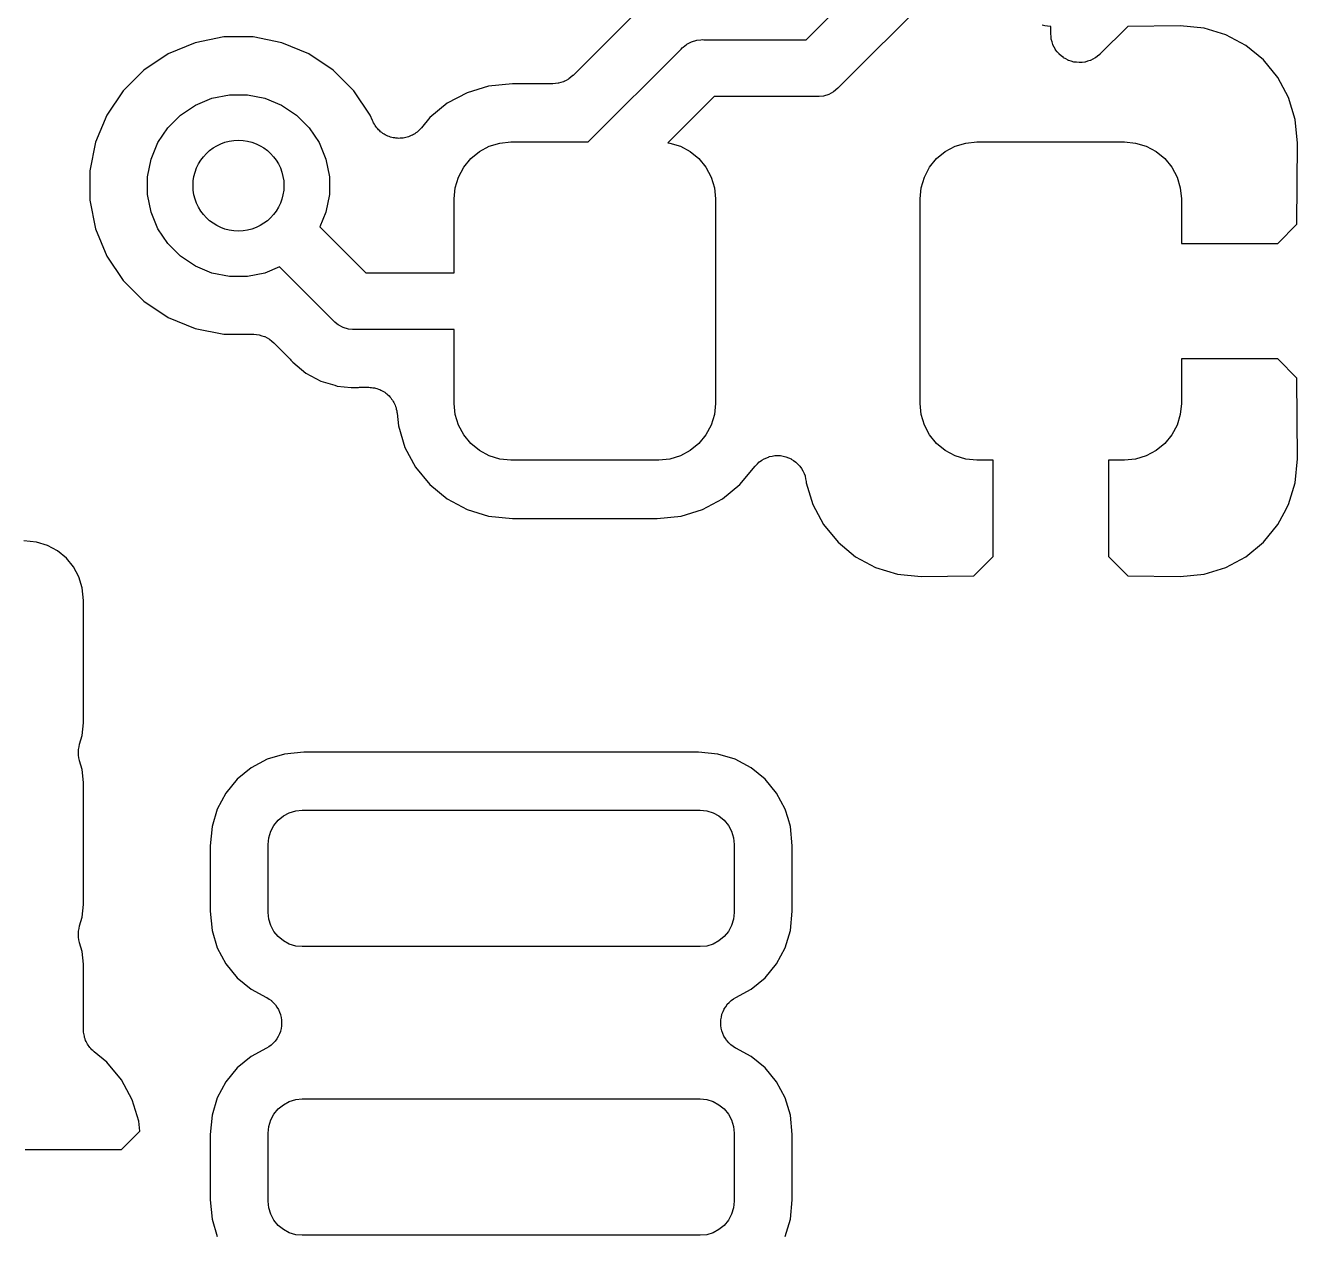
# Model space of a CAD drawing. Extents: x 5.29 to 7.07, y -4.51 to -2.72.
# Drawn here: x 6.3231 to 6.5435, y -3.3218 to -3.1123 of the extents above; entities that cross this region are included whole.
import ezdxf

# ---------------------------------------------------------------- set-up
doc = ezdxf.new("R2010")
doc.units = 0
doc.header["$MEASUREMENT"] = 0
doc.layers.add('BLACK', color=7, linetype='CONTINUOUS')

msp = doc.modelspace()

# ---------------------------------------------------------------- linework, layer by layer
at = {"layer": 'BLACK', "linetype": 'CONTINUOUS'}
for p, q in [((6.45832, -3.11472), (6.4904, -3.08264)), ((6.50331, -3.08365), (6.46401, -3.12295)), ((6.42911, -3.10979), (6.41799, -3.1209)), ((6.49969, -3.11233), (6.49923, -3.11219)), ((6.4997, -3.11233), (6.49969, -3.11233)), ((6.49971, -3.11234), (6.4997, -3.11233)), ((6.50018, -3.11239), (6.49971, -3.11234)), ((6.50066, -3.11244), (6.50018, -3.11239)), ((6.50068, -3.11244), (6.50066, -3.11244)), ((6.50071, -3.11244), (6.50068, -3.11244)), ((6.50068, -3.11244), (6.50068, -3.11244)), ((6.50068, -3.11244), (6.50068, -3.11244)), ((6.50071, -3.11369), (6.50071, -3.11244)), ((6.50076, -3.11417), (6.50071, -3.11369)), ((6.51405, -3.11242), (6.50924, -3.11723)), ((6.52313, -3.11232), (6.51405, -3.11242)), ((6.52727, -3.11273), (6.52313, -3.11232)), ((6.53104, -3.11387), (6.52727, -3.11273)), ((6.53451, -3.11573), (6.53104, -3.11387)), ((6.35249, -3.11524), (6.3478, -3.11718)), ((6.35746, -3.11425), (6.35249, -3.11524)), ((6.36254, -3.11425), (6.35746, -3.11425)), ((6.36751, -3.11524), (6.36254, -3.11425)), ((6.3722, -3.11718), (6.36751, -3.11524)), ((6.43686, -3.11615), (6.43705, -3.11599)), ((6.43705, -3.11599), (6.43761, -3.11553)), ((6.43705, -3.11599), (6.43705, -3.11599)), ((6.43761, -3.11553), (6.43767, -3.1155)), ((6.43767, -3.1155), (6.43846, -3.11508)), ((6.43846, -3.11508), (6.43939, -3.1148)), ((6.43939, -3.1148), (6.44011, -3.11472)), ((6.44011, -3.11472), (6.44035, -3.1147)), ((6.44011, -3.11472), (6.44011, -3.11472)), ((6.44035, -3.1147), (6.4406, -3.11472)), ((6.4406, -3.11472), (6.45832, -3.11472)), ((6.5008, -3.11464), (6.50076, -3.11417)), ((6.5008, -3.11465), (6.5008, -3.11464)), ((6.5008, -3.11466), (6.5008, -3.11465)), ((6.50094, -3.11512), (6.5008, -3.11466)), ((6.50108, -3.11558), (6.50094, -3.11512)), ((6.50108, -3.11559), (6.50108, -3.11558)), ((6.50109, -3.1156), (6.50108, -3.11559)), ((6.50131, -3.11602), (6.50109, -3.1156)), ((6.50153, -3.11644), (6.50131, -3.11602)), ((6.53756, -3.11823), (6.53451, -3.11573)), ((6.3478, -3.11718), (6.34359, -3.12)), ((6.37641, -3.12), (6.3722, -3.11718)), ((6.4206, -3.13244), (6.4367, -3.11634)), ((6.4367, -3.11634), (6.43686, -3.11615)), ((6.50154, -3.11645), (6.50153, -3.11644)), ((6.50154, -3.11646), (6.50154, -3.11645)), ((6.50185, -3.11683), (6.50154, -3.11646)), ((6.50215, -3.1172), (6.50185, -3.11683)), ((6.50216, -3.11721), (6.50215, -3.1172)), ((6.50253, -3.11752), (6.50216, -3.11721)), ((6.50216, -3.11721), (6.50216, -3.11721)), ((6.5029, -3.11783), (6.50253, -3.11752)), ((6.50291, -3.11783), (6.5029, -3.11783)), ((6.50291, -3.11784), (6.50291, -3.11783)), ((6.50333, -3.11806), (6.50291, -3.11784)), ((6.50376, -3.11829), (6.50333, -3.11806)), ((6.50376, -3.1183), (6.50376, -3.11829)), ((6.50377, -3.1183), (6.50376, -3.1183)), ((6.50423, -3.11844), (6.50377, -3.1183)), ((6.50801, -3.1181), (6.50758, -3.11833)), ((6.50843, -3.11788), (6.50801, -3.1181)), ((6.50844, -3.11788), (6.50843, -3.11788)), ((6.50845, -3.11787), (6.50844, -3.11788)), ((6.50882, -3.11757), (6.50845, -3.11787)), ((6.50919, -3.11728), (6.50882, -3.11757)), ((6.50921, -3.11726), (6.50919, -3.11728)), ((6.50924, -3.11723), (6.50921, -3.11726)), ((6.50921, -3.11726), (6.50921, -3.11726)), ((6.50921, -3.11726), (6.50921, -3.11726)), ((6.54006, -3.12128), (6.53756, -3.11823)), ((6.34359, -3.12), (6.34, -3.12359)), ((6.38, -3.12359), (6.37641, -3.12)), ((6.50469, -3.11859), (6.50423, -3.11844)), ((6.5047, -3.11859), (6.50469, -3.11859)), ((6.50469, -3.11859), (6.50469, -3.11859)), ((6.50518, -3.11864), (6.5047, -3.11859)), ((6.50566, -3.11869), (6.50518, -3.11864)), ((6.50567, -3.11869), (6.50566, -3.11869)), ((6.50615, -3.11865), (6.50567, -3.11869)), ((6.50567, -3.11869), (6.50567, -3.11869)), ((6.50663, -3.11861), (6.50615, -3.11865)), ((6.50664, -3.1186), (6.50663, -3.11861)), ((6.50665, -3.1186), (6.50664, -3.1186)), ((6.5071, -3.11847), (6.50665, -3.1186)), ((6.50757, -3.11833), (6.5071, -3.11847)), ((6.50758, -3.11833), (6.50757, -3.11833)), ((6.50757, -3.11833), (6.50757, -3.11833)), ((6.40745, -3.12237), (6.40332, -3.12277)), ((6.41446, -3.12237), (6.40745, -3.12237)), ((6.41492, -3.12232), (6.41446, -3.12237)), ((6.41538, -3.12228), (6.41492, -3.12232)), ((6.4154, -3.12228), (6.41538, -3.12228)), ((6.41543, -3.12227), (6.4154, -3.12228)), ((6.41587, -3.12214), (6.41543, -3.12227)), ((6.41632, -3.12201), (6.41587, -3.12214)), ((6.41634, -3.122), (6.41632, -3.12201)), ((6.41636, -3.12199), (6.41634, -3.122)), ((6.41677, -3.12177), (6.41636, -3.12199)), ((6.41718, -3.12156), (6.41677, -3.12177)), ((6.4172, -3.12155), (6.41718, -3.12156)), ((6.41723, -3.12153), (6.4172, -3.12155)), ((6.41758, -3.12124), (6.41723, -3.12153)), ((6.41794, -3.12095), (6.41758, -3.12124)), ((6.41798, -3.12092), (6.41794, -3.12095)), ((6.41799, -3.1209), (6.41798, -3.12092)), ((6.41798, -3.12092), (6.41798, -3.12092)), ((6.41798, -3.12092), (6.41798, -3.12092)), ((6.54191, -3.12475), (6.54006, -3.12128)), ((6.34, -3.12359), (6.33718, -3.1278)), ((6.35254, -3.12604), (6.35541, -3.12486)), ((6.35541, -3.12486), (6.35845, -3.12425)), ((6.35845, -3.12425), (6.36155, -3.12425)), ((6.36155, -3.12425), (6.36459, -3.12486)), ((6.36459, -3.12486), (6.36746, -3.12604)), ((6.38282, -3.1278), (6.38, -3.12359)), ((6.39959, -3.12391), (6.39615, -3.12574)), ((6.40332, -3.12277), (6.39959, -3.12391)), ((6.44239, -3.12457), (6.43436, -3.1326)), ((6.46011, -3.12457), (6.44239, -3.12457)), ((6.46035, -3.12459), (6.46011, -3.12457)), ((6.4606, -3.12457), (6.46035, -3.12459)), ((6.46132, -3.1245), (6.4606, -3.12457)), ((6.4606, -3.12457), (6.4606, -3.12457)), ((6.46225, -3.12421), (6.46132, -3.1245)), ((6.4631, -3.12376), (6.46225, -3.12421)), ((6.46385, -3.12314), (6.4631, -3.12376)), ((6.46401, -3.12295), (6.46385, -3.12314)), ((6.54306, -3.12852), (6.54191, -3.12475)), ((6.34996, -3.12777), (6.35254, -3.12604)), ((6.36746, -3.12604), (6.37004, -3.12777)), ((6.39615, -3.12574), (6.39314, -3.12822)), ((6.33718, -3.1278), (6.33524, -3.13249)), ((6.34777, -3.12996), (6.34996, -3.12777)), ((6.37004, -3.12777), (6.37223, -3.12996)), ((6.3832, -3.12873), (6.38282, -3.1278)), ((6.38331, -3.12894), (6.3832, -3.12873)), ((6.3834, -3.12915), (6.38331, -3.12894)), ((6.38354, -3.12937), (6.3834, -3.12915)), ((6.39314, -3.12822), (6.39169, -3.12999)), ((6.54347, -3.13267), (6.54306, -3.12852)), ((6.34604, -3.13254), (6.34777, -3.12996)), ((6.37223, -3.12996), (6.37396, -3.13254)), ((6.38366, -3.12959), (6.38354, -3.12937)), ((6.38381, -3.12977), (6.38366, -3.12959)), ((6.38394, -3.12997), (6.38381, -3.12977)), ((6.38412, -3.13015), (6.38394, -3.12997)), ((6.38428, -3.13035), (6.38412, -3.13015)), ((6.38446, -3.13049), (6.38428, -3.13035)), ((6.38462, -3.13066), (6.38446, -3.13049)), ((6.38483, -3.1308), (6.38462, -3.13066)), ((6.38503, -3.13097), (6.38483, -3.1308)), ((6.38524, -3.13108), (6.38503, -3.13097)), ((6.38543, -3.13121), (6.38524, -3.13108)), ((6.38567, -3.13131), (6.38543, -3.13121)), ((6.38589, -3.13143), (6.38567, -3.13131)), ((6.38611, -3.1315), (6.38589, -3.13143)), ((6.38633, -3.13159), (6.38611, -3.1315)), ((6.38946, -3.13152), (6.38922, -3.13162)), ((6.3897, -3.13145), (6.38946, -3.13152)), ((6.38991, -3.13134), (6.3897, -3.13145)), ((6.39012, -3.13126), (6.38991, -3.13134)), ((6.39034, -3.13112), (6.39012, -3.13126)), ((6.39057, -3.131), (6.39034, -3.13112)), ((6.39075, -3.13085), (6.39057, -3.131)), ((6.39094, -3.13072), (6.39075, -3.13085)), ((6.39113, -3.13054), (6.39094, -3.13072)), ((6.39133, -3.13038), (6.39113, -3.13054)), ((6.39147, -3.13021), (6.39133, -3.13038)), ((6.39164, -3.13004), (6.39147, -3.13021)), ((6.39169, -3.12999), (6.39164, -3.13004)), ((6.33524, -3.13249), (6.33425, -3.13746)), ((6.34486, -3.13541), (6.34604, -3.13254)), ((6.37396, -3.13254), (6.37514, -3.13541)), ((6.38658, -3.13164), (6.38633, -3.13159)), ((6.38682, -3.13172), (6.38658, -3.13164)), ((6.38706, -3.13174), (6.38682, -3.13172)), ((6.38728, -3.13179), (6.38706, -3.13174)), ((6.38754, -3.13179), (6.38728, -3.13179)), ((6.3878, -3.13182), (6.38754, -3.13179)), ((6.38803, -3.1318), (6.3878, -3.13182)), ((6.38826, -3.1318), (6.38803, -3.1318)), ((6.38851, -3.13175), (6.38826, -3.1318)), ((6.38877, -3.13173), (6.38851, -3.13175)), ((6.38899, -3.13166), (6.38877, -3.13173)), ((6.38922, -3.13162), (6.38899, -3.13166)), ((6.40174, -3.1341), (6.40344, -3.13319)), ((6.40344, -3.13319), (6.40528, -3.13263)), ((6.40528, -3.13263), (6.4072, -3.13244)), ((6.4072, -3.13244), (6.4206, -3.13244)), ((6.43436, -3.1326), (6.43472, -3.13263)), ((6.43472, -3.13263), (6.43656, -3.13319)), ((6.43656, -3.13319), (6.43826, -3.1341)), ((6.48245, -3.1341), (6.48415, -3.13319)), ((6.48415, -3.13319), (6.48599, -3.13263)), ((6.48599, -3.13263), (6.48791, -3.13244)), ((6.48791, -3.13244), (6.5135, -3.13244)), ((6.5135, -3.13244), (6.51542, -3.13263)), ((6.51542, -3.13263), (6.51727, -3.13319)), ((6.51727, -3.13319), (6.51897, -3.1341)), ((6.54336, -3.14666), (6.54347, -3.13267)), ((6.34425, -3.13845), (6.34486, -3.13541)), ((6.37514, -3.13541), (6.37575, -3.13845)), ((6.39902, -3.13682), (6.40024, -3.13532)), ((6.40024, -3.13532), (6.40174, -3.1341)), ((6.43826, -3.1341), (6.43975, -3.13532)), ((6.43975, -3.13532), (6.44098, -3.13682)), ((6.47973, -3.13682), (6.48095, -3.13532)), ((6.48095, -3.13532), (6.48245, -3.1341)), ((6.51897, -3.1341), (6.52046, -3.13532)), ((6.52046, -3.13532), (6.52169, -3.13682)), ((6.33425, -3.13746), (6.33425, -3.14254)), ((6.39811, -3.13852), (6.39902, -3.13682)), ((6.44098, -3.13682), (6.44189, -3.13852)), ((6.47882, -3.13852), (6.47973, -3.13682)), ((6.52169, -3.13682), (6.5226, -3.13852)), ((6.34425, -3.14155), (6.34425, -3.13845)), ((6.37575, -3.13845), (6.37575, -3.14155)), ((6.39755, -3.14036), (6.39811, -3.13852)), ((6.44189, -3.13852), (6.44245, -3.14036)), ((6.47826, -3.14036), (6.47882, -3.13852)), ((6.5226, -3.13852), (6.52316, -3.14036)), ((6.33425, -3.14254), (6.33524, -3.14751)), ((6.34486, -3.14459), (6.34425, -3.14155)), ((6.37575, -3.14155), (6.37514, -3.14459)), ((6.39736, -3.14228), (6.39755, -3.14036)), ((6.39736, -3.15508), (6.39736, -3.14228)), ((6.44245, -3.14036), (6.44264, -3.14228)), ((6.44264, -3.14228), (6.44264, -3.17772)), ((6.47807, -3.14228), (6.47826, -3.14036)), ((6.47807, -3.17772), (6.47807, -3.14228)), ((6.52316, -3.14036), (6.52335, -3.14228)), ((6.52335, -3.14228), (6.52335, -3.15)), ((6.34604, -3.14746), (6.34486, -3.14459)), ((6.37514, -3.14459), (6.37409, -3.14713)), ((6.54003, -3.15), (6.54336, -3.14666)), ((6.33524, -3.14751), (6.33718, -3.1522)), ((6.34777, -3.15004), (6.34604, -3.14746)), ((6.37409, -3.14713), (6.38204, -3.15508)), ((6.34996, -3.15223), (6.34777, -3.15004)), ((6.52335, -3.15), (6.54003, -3.15)), ((6.33718, -3.1522), (6.34, -3.15641)), ((6.35254, -3.15396), (6.34996, -3.15223)), ((6.35541, -3.15514), (6.35254, -3.15396)), ((6.35845, -3.15575), (6.35541, -3.15514)), ((6.36155, -3.15575), (6.35845, -3.15575)), ((6.36459, -3.15514), (6.36155, -3.15575)), ((6.36713, -3.15409), (6.36459, -3.15514)), ((6.37635, -3.16331), (6.36713, -3.15409)), ((6.38204, -3.15508), (6.39736, -3.15508)), ((6.34, -3.15641), (6.34359, -3.16)), ((6.34359, -3.16), (6.3478, -3.16282)), ((6.3478, -3.16282), (6.35249, -3.16476)), ((6.3765, -3.1635), (6.37635, -3.16331)), ((6.37669, -3.16365), (6.3765, -3.1635)), ((6.37704, -3.16393), (6.37669, -3.16365)), ((6.37669, -3.16365), (6.37669, -3.16365)), ((6.37725, -3.16411), (6.37704, -3.16393)), ((6.37811, -3.16457), (6.37725, -3.16411)), ((6.37904, -3.16485), (6.37811, -3.16457)), ((6.35249, -3.16476), (6.35746, -3.16575)), ((6.35746, -3.16575), (6.36258, -3.16575)), ((6.36258, -3.16575), (6.36259, -3.16575)), ((6.36259, -3.16575), (6.36259, -3.16575)), ((6.36259, -3.16575), (6.36259, -3.16575)), ((6.36259, -3.16575), (6.36264, -3.16575)), ((6.36264, -3.16575), (6.3631, -3.1658)), ((6.3631, -3.1658), (6.36356, -3.16585)), ((6.36356, -3.16585), (6.36359, -3.16585)), ((6.36359, -3.16585), (6.36361, -3.16586)), ((6.36361, -3.16586), (6.36406, -3.166)), ((6.36406, -3.166), (6.3645, -3.16613)), ((6.3645, -3.16613), (6.36452, -3.16614)), ((6.36452, -3.16614), (6.36454, -3.16615)), ((6.36454, -3.16615), (6.36495, -3.16638)), ((6.36495, -3.16638), (6.36536, -3.16659)), ((6.36536, -3.16659), (6.36538, -3.16661)), ((6.36538, -3.16661), (6.3654, -3.16662)), ((6.3654, -3.16662), (6.36575, -3.16692)), ((6.37976, -3.16492), (6.37904, -3.16485)), ((6.38, -3.16494), (6.37976, -3.16492)), ((6.37976, -3.16492), (6.37976, -3.16492)), ((6.38024, -3.16492), (6.38, -3.16494)), ((6.39736, -3.16492), (6.38024, -3.16492)), ((6.39736, -3.17772), (6.39736, -3.16492)), ((6.36575, -3.16692), (6.36611, -3.16721)), ((6.36611, -3.16721), (6.36876, -3.16986)), ((6.36876, -3.16986), (6.36881, -3.16991)), ((6.36881, -3.16991), (6.36894, -3.17007)), ((6.36894, -3.17007), (6.36909, -3.17022)), ((6.36909, -3.17022), (6.3694, -3.1706)), ((6.3694, -3.1706), (6.37167, -3.17247)), ((6.52335, -3.17), (6.52335, -3.17772)), ((6.54003, -3.17), (6.52335, -3.17)), ((6.54336, -3.17334), (6.54003, -3.17)), ((6.37167, -3.17247), (6.37426, -3.17385)), ((6.54347, -3.18733), (6.54336, -3.17334)), ((6.37426, -3.17385), (6.37667, -3.17458)), ((6.37667, -3.17458), (6.37668, -3.17458)), ((6.37668, -3.17458), (6.37707, -3.17471)), ((6.37707, -3.17471), (6.37951, -3.17495)), ((6.37951, -3.17495), (6.37951, -3.17495)), ((6.37951, -3.17495), (6.38, -3.17499)), ((6.38, -3.17499), (6.38049, -3.17495)), ((6.38049, -3.17495), (6.38056, -3.17494)), ((6.38056, -3.17494), (6.38077, -3.17494)), ((6.38077, -3.17494), (6.38098, -3.17492)), ((6.38098, -3.17492), (6.38251, -3.17492)), ((6.38251, -3.17492), (6.38258, -3.17492)), ((6.38258, -3.17492), (6.3828, -3.17495)), ((6.3828, -3.17495), (6.38303, -3.17495)), ((6.38303, -3.17495), (6.38328, -3.175)), ((6.38328, -3.175), (6.38355, -3.17503)), ((6.38355, -3.17503), (6.38376, -3.1751)), ((6.38376, -3.1751), (6.38398, -3.17514)), ((6.38398, -3.17514), (6.38423, -3.17525)), ((6.38423, -3.17525), (6.38448, -3.17533)), ((6.38448, -3.17533), (6.38467, -3.17543)), ((6.38467, -3.17543), (6.38488, -3.17552)), ((6.38488, -3.17552), (6.3851, -3.17567)), ((6.3851, -3.17567), (6.38533, -3.1758)), ((6.38533, -3.1758), (6.3855, -3.17594)), ((6.3855, -3.17594), (6.38569, -3.17607)), ((6.38569, -3.17607), (6.38588, -3.17625)), ((6.38588, -3.17625), (6.38608, -3.17642)), ((6.38608, -3.17642), (6.38622, -3.1766)), ((6.38622, -3.1766), (6.38638, -3.17676)), ((6.38638, -3.17676), (6.38653, -3.17698)), ((6.38653, -3.17698), (6.38669, -3.17718)), ((6.38669, -3.17718), (6.3868, -3.17738)), ((6.3868, -3.17738), (6.38692, -3.17757)), ((6.38692, -3.17757), (6.38702, -3.17781)), ((6.39755, -3.17964), (6.39736, -3.17772)), ((6.44264, -3.17772), (6.44245, -3.17964)), ((6.47826, -3.17964), (6.47807, -3.17772)), ((6.52335, -3.17772), (6.52316, -3.17964)), ((6.38702, -3.17781), (6.38714, -3.17805)), ((6.38714, -3.17805), (6.38721, -3.17827)), ((6.38721, -3.17827), (6.38729, -3.17847)), ((6.38729, -3.17847), (6.38734, -3.17873)), ((6.38734, -3.17873), (6.38742, -3.17898)), ((6.38742, -3.17898), (6.38744, -3.17921)), ((6.38744, -3.17921), (6.38748, -3.17943)), ((6.38748, -3.17943), (6.3877, -3.1816)), ((6.39811, -3.18148), (6.39755, -3.17964)), ((6.44245, -3.17964), (6.44189, -3.18148)), ((6.47882, -3.18148), (6.47826, -3.17964)), ((6.52316, -3.17964), (6.5226, -3.18148)), ((6.3877, -3.1816), (6.38883, -3.18533)), ((6.39902, -3.18318), (6.39811, -3.18148)), ((6.44189, -3.18148), (6.44098, -3.18318)), ((6.47973, -3.18318), (6.47882, -3.18148)), ((6.5226, -3.18148), (6.52169, -3.18318)), ((6.40024, -3.18468), (6.39902, -3.18318)), ((6.44098, -3.18318), (6.43975, -3.18468)), ((6.48095, -3.18468), (6.47973, -3.18318)), ((6.52169, -3.18318), (6.52046, -3.18468)), ((6.38883, -3.18533), (6.39067, -3.18877)), ((6.40174, -3.1859), (6.40024, -3.18468)), ((6.40344, -3.18681), (6.40174, -3.1859)), ((6.43826, -3.1859), (6.43656, -3.18681)), ((6.43975, -3.18468), (6.43826, -3.1859)), ((6.48245, -3.1859), (6.48095, -3.18468)), ((6.48415, -3.18681), (6.48245, -3.1859)), ((6.51897, -3.1859), (6.51727, -3.18681)), ((6.52046, -3.18468), (6.51897, -3.1859)), ((6.39067, -3.18877), (6.39314, -3.19178)), ((6.40528, -3.18737), (6.40344, -3.18681)), ((6.4072, -3.18756), (6.40528, -3.18737)), ((6.4328, -3.18756), (6.4072, -3.18756)), ((6.43472, -3.18737), (6.4328, -3.18756)), ((6.43656, -3.18681), (6.43472, -3.18737)), ((6.44686, -3.19178), (6.4495, -3.18857)), ((6.4495, -3.18857), (6.44953, -3.18853)), ((6.44953, -3.18853), (6.44954, -3.18852)), ((6.44953, -3.18853), (6.44953, -3.18853)), ((6.44953, -3.18853), (6.44953, -3.18853)), ((6.44954, -3.18852), (6.44989, -3.18818)), ((6.44989, -3.18818), (6.45023, -3.18785)), ((6.45023, -3.18784), (6.45024, -3.18783)), ((6.45023, -3.18785), (6.45023, -3.18784)), ((6.45024, -3.18783), (6.45064, -3.18757)), ((6.45064, -3.18757), (6.45104, -3.18731)), ((6.45104, -3.18731), (6.45105, -3.18731)), ((6.45105, -3.18731), (6.45106, -3.1873)), ((6.45106, -3.1873), (6.45151, -3.18712)), ((6.45151, -3.18712), (6.45195, -3.18695)), ((6.45195, -3.18695), (6.45196, -3.18694)), ((6.45196, -3.18694), (6.45244, -3.18685)), ((6.45196, -3.18694), (6.45196, -3.18694)), ((6.45244, -3.18685), (6.45291, -3.18676)), ((6.45291, -3.18676), (6.45292, -3.18676)), ((6.45292, -3.18676), (6.45292, -3.18676)), ((6.45292, -3.18676), (6.45341, -3.18677)), ((6.45341, -3.18677), (6.45388, -3.18677)), ((6.45388, -3.18677), (6.45389, -3.18677)), ((6.45389, -3.18677), (6.4539, -3.18677)), ((6.4539, -3.18677), (6.45437, -3.18687)), ((6.45437, -3.18687), (6.45484, -3.18696)), ((6.45484, -3.18696), (6.45485, -3.18697)), ((6.45485, -3.18697), (6.45485, -3.18697)), ((6.45485, -3.18697), (6.45529, -3.18715)), ((6.45529, -3.18715), (6.45574, -3.18734)), ((6.45574, -3.18734), (6.45575, -3.18735)), ((6.45575, -3.18735), (6.45575, -3.18735)), ((6.45575, -3.18735), (6.45615, -3.18762)), ((6.45615, -3.18762), (6.45655, -3.18789)), ((6.45655, -3.18789), (6.45655, -3.18789)), ((6.45655, -3.18789), (6.45656, -3.1879)), ((6.45656, -3.1879), (6.4569, -3.18824)), ((6.4569, -3.18824), (6.45724, -3.18858)), ((6.45724, -3.18858), (6.45724, -3.18859)), ((6.45724, -3.18859), (6.45725, -3.18859)), ((6.45725, -3.18859), (6.45751, -3.18899)), ((6.48599, -3.18737), (6.48415, -3.18681)), ((6.48791, -3.18756), (6.48599, -3.18737)), ((6.49071, -3.18756), (6.48791, -3.18756)), ((6.49071, -3.20424), (6.49071, -3.18756)), ((6.5135, -3.18756), (6.51071, -3.18756)), ((6.51071, -3.18756), (6.51071, -3.20424)), ((6.51542, -3.18737), (6.5135, -3.18756)), ((6.51727, -3.18681), (6.51542, -3.18737)), ((6.54306, -3.19148), (6.54347, -3.18733)), ((6.45751, -3.18899), (6.45778, -3.18939)), ((6.45778, -3.18939), (6.45778, -3.1894)), ((6.45778, -3.1894), (6.45778, -3.18941)), ((6.45778, -3.18941), (6.45797, -3.18985)), ((6.45797, -3.18985), (6.45815, -3.19029)), ((6.45815, -3.19029), (6.45815, -3.1903)), ((6.45815, -3.1903), (6.45815, -3.19031)), ((6.45815, -3.19031), (6.45824, -3.19078)), ((6.45824, -3.19078), (6.45834, -3.19125)), ((6.39314, -3.19178), (6.39615, -3.19426)), ((6.44385, -3.19426), (6.44686, -3.19178)), ((6.45834, -3.19125), (6.45836, -3.19148)), ((6.45836, -3.19148), (6.4595, -3.19525)), ((6.54191, -3.19525), (6.54306, -3.19148)), ((6.39615, -3.19426), (6.39959, -3.19609)), ((6.44041, -3.19609), (6.44385, -3.19426)), ((6.4595, -3.19525), (6.46136, -3.19872)), ((6.54114, -3.1967), (6.54191, -3.19525)), ((6.39959, -3.19609), (6.40332, -3.19723)), ((6.40332, -3.19723), (6.40745, -3.19763)), ((6.40745, -3.19763), (6.43255, -3.19763)), ((6.43255, -3.19763), (6.43668, -3.19723)), ((6.43668, -3.19723), (6.44041, -3.19609)), ((6.54006, -3.19872), (6.54114, -3.1967)), ((6.54114, -3.1967), (6.54114, -3.1967)), ((6.46136, -3.19872), (6.46386, -3.20177)), ((6.53756, -3.20177), (6.54006, -3.19872)), ((6.32503, -3.20176), (6.32283, -3.20154)), ((6.32692, -3.20233), (6.32503, -3.20176)), ((6.46386, -3.20177), (6.46691, -3.20427)), ((6.53451, -3.20427), (6.53756, -3.20177)), ((6.32865, -3.20326), (6.32692, -3.20233)), ((6.33018, -3.20451), (6.32865, -3.20326)), ((6.48737, -3.20758), (6.49071, -3.20424)), ((6.51071, -3.20424), (6.51405, -3.20758)), ((6.33143, -3.20603), (6.33018, -3.20451)), ((6.33235, -3.20777), (6.33143, -3.20603)), ((6.46691, -3.20427), (6.47038, -3.20613)), ((6.47038, -3.20613), (6.47415, -3.20727)), ((6.52727, -3.20727), (6.53104, -3.20613)), ((6.53104, -3.20613), (6.53451, -3.20427)), ((6.33293, -3.20965), (6.33235, -3.20777)), ((6.47415, -3.20727), (6.47829, -3.20768)), ((6.47829, -3.20768), (6.48737, -3.20758)), ((6.51405, -3.20758), (6.52313, -3.20768)), ((6.52313, -3.20768), (6.52727, -3.20727)), ((6.33314, -3.21186), (6.33293, -3.20965)), ((6.33314, -3.23302), (6.33314, -3.21186)), ((6.33293, -3.23523), (6.33314, -3.23302)), ((6.33228, -3.23764), (6.33238, -3.23719)), ((6.33238, -3.23719), (6.33247, -3.23674)), ((6.33247, -3.23674), (6.33293, -3.23523)), ((6.33227, -3.23861), (6.33228, -3.23815)), ((6.33228, -3.23864), (6.33227, -3.23861)), ((6.33228, -3.23767), (6.33228, -3.23764)), ((6.33228, -3.23769), (6.33228, -3.23767)), ((6.33228, -3.23815), (6.33228, -3.23769)), ((6.33228, -3.23867), (6.33228, -3.23864)), ((6.33236, -3.23912), (6.33228, -3.23867)), ((6.33245, -3.23957), (6.33236, -3.23912)), ((6.36496, -3.23935), (6.3622, -3.24083)), ((6.36795, -3.23845), (6.36496, -3.23935)), ((6.37131, -3.23812), (6.36795, -3.23845)), ((6.43971, -3.23812), (6.37131, -3.23812)), ((6.44307, -3.23845), (6.43971, -3.23812)), ((6.44607, -3.23935), (6.44307, -3.23845)), ((6.44882, -3.24083), (6.44607, -3.23935)), ((6.33246, -3.23963), (6.33245, -3.23957)), ((6.33247, -3.23964), (6.33246, -3.23963)), ((6.33246, -3.23963), (6.33246, -3.23963)), ((6.33246, -3.23963), (6.33246, -3.23963)), ((6.33293, -3.24115), (6.33247, -3.23964)), ((6.33314, -3.24336), (6.33293, -3.24115)), ((6.3622, -3.24083), (6.35978, -3.24281)), ((6.45124, -3.24281), (6.44882, -3.24083)), ((6.33314, -3.26452), (6.33314, -3.24336)), ((6.35978, -3.24281), (6.3578, -3.24523)), ((6.45323, -3.24523), (6.45124, -3.24281)), ((6.3578, -3.24523), (6.35632, -3.24799)), ((6.4547, -3.24799), (6.45323, -3.24523)), ((6.35632, -3.24799), (6.35542, -3.25098)), ((6.3688, -3.24864), (6.36991, -3.2483)), ((6.36991, -3.2483), (6.37106, -3.24819)), ((6.37106, -3.24819), (6.43996, -3.24819)), ((6.43996, -3.24819), (6.44111, -3.2483)), ((6.44111, -3.2483), (6.44222, -3.24864)), ((6.4552, -3.24964), (6.4547, -3.24799)), ((6.36615, -3.25081), (6.36689, -3.24992)), ((6.36689, -3.24992), (6.36778, -3.24918)), ((6.36778, -3.24918), (6.3688, -3.24864)), ((6.44222, -3.24864), (6.44324, -3.24918)), ((6.44324, -3.24918), (6.44414, -3.24992)), ((6.44414, -3.24992), (6.44487, -3.25081)), ((6.45561, -3.25098), (6.4552, -3.24964)), ((6.4552, -3.24964), (6.4552, -3.24964)), ((6.35542, -3.25098), (6.35508, -3.25434)), ((6.36527, -3.25294), (6.36561, -3.25183)), ((6.36561, -3.25183), (6.36615, -3.25081)), ((6.44487, -3.25081), (6.44542, -3.25183)), ((6.44542, -3.25183), (6.44575, -3.25294)), ((6.45594, -3.25434), (6.45561, -3.25098)), ((6.35508, -3.25434), (6.35508, -3.26566)), ((6.36516, -3.25409), (6.36527, -3.25294)), ((6.36516, -3.26591), (6.36516, -3.25409)), ((6.44575, -3.25294), (6.44587, -3.25409)), ((6.44587, -3.25409), (6.44587, -3.26591)), ((6.45594, -3.26566), (6.45594, -3.25434)), ((6.33293, -3.26672), (6.33314, -3.26452)), ((6.35508, -3.26566), (6.35542, -3.26902)), ((6.36527, -3.26706), (6.36516, -3.26591)), ((6.44587, -3.26591), (6.44575, -3.26706)), ((6.45561, -3.26902), (6.45594, -3.26566)), ((6.33247, -3.26823), (6.33293, -3.26672)), ((6.36561, -3.26817), (6.36527, -3.26706)), ((6.44575, -3.26706), (6.44542, -3.26817)), ((6.33227, -3.27011), (6.33228, -3.26965)), ((6.33228, -3.27014), (6.33227, -3.27011)), ((6.33228, -3.26913), (6.33238, -3.26868)), ((6.33228, -3.26916), (6.33228, -3.26913)), ((6.33228, -3.26919), (6.33228, -3.26916)), ((6.33228, -3.26965), (6.33228, -3.26919)), ((6.33228, -3.27017), (6.33228, -3.27014)), ((6.33236, -3.27062), (6.33228, -3.27017)), ((6.33238, -3.26868), (6.33247, -3.26823)), ((6.35542, -3.26902), (6.35632, -3.27201)), ((6.36615, -3.26919), (6.36561, -3.26817)), ((6.36689, -3.27008), (6.36615, -3.26919)), ((6.36778, -3.27082), (6.36689, -3.27008)), ((6.44414, -3.27008), (6.44324, -3.27082)), ((6.44487, -3.26919), (6.44414, -3.27008)), ((6.44542, -3.26817), (6.44487, -3.26919)), ((6.4547, -3.27201), (6.45561, -3.26902)), ((6.33245, -3.27107), (6.33236, -3.27062)), ((6.33246, -3.27112), (6.33245, -3.27107)), ((6.33247, -3.27114), (6.33246, -3.27112)), ((6.33246, -3.27112), (6.33246, -3.27112)), ((6.33246, -3.27112), (6.33246, -3.27112)), ((6.33293, -3.27265), (6.33247, -3.27114)), ((6.35632, -3.27201), (6.3578, -3.27477)), ((6.3688, -3.27136), (6.36778, -3.27082)), ((6.36991, -3.2717), (6.3688, -3.27136)), ((6.37106, -3.27181), (6.36991, -3.2717)), ((6.43996, -3.27181), (6.37106, -3.27181)), ((6.44111, -3.2717), (6.43996, -3.27181)), ((6.44222, -3.27136), (6.44111, -3.2717)), ((6.44324, -3.27082), (6.44222, -3.27136)), ((6.45323, -3.27477), (6.4547, -3.27201)), ((6.33314, -3.27485), (6.33293, -3.27265)), ((6.3578, -3.27477), (6.35978, -3.27719)), ((6.45124, -3.27719), (6.45323, -3.27477)), ((6.33314, -3.28614), (6.33314, -3.27485)), ((6.35978, -3.27719), (6.3622, -3.27917)), ((6.3622, -3.27917), (6.36486, -3.28059)), ((6.44617, -3.28059), (6.44882, -3.27917)), ((6.44882, -3.27917), (6.45124, -3.27719)), ((6.36486, -3.28059), (6.3649, -3.28061)), ((6.3649, -3.28061), (6.3649, -3.28061)), ((6.3649, -3.28061), (6.3649, -3.28061)), ((6.3649, -3.28061), (6.36492, -3.28062)), ((6.36492, -3.28062), (6.36531, -3.28089)), ((6.36531, -3.28089), (6.3657, -3.28116)), ((6.3657, -3.28116), (6.36571, -3.28117)), ((6.36571, -3.28117), (6.36572, -3.28118)), ((6.36572, -3.28118), (6.36606, -3.28152)), ((6.44502, -3.28146), (6.44536, -3.28113)), ((6.44536, -3.28113), (6.44537, -3.28113)), ((6.44537, -3.28112), (6.44578, -3.28085)), ((6.44537, -3.28113), (6.44537, -3.28112)), ((6.44578, -3.28085), (6.44617, -3.28059)), ((6.36606, -3.28152), (6.36639, -3.28186)), ((6.36639, -3.28186), (6.36639, -3.28187)), ((6.36639, -3.28187), (6.3664, -3.28188)), ((6.3664, -3.28188), (6.36666, -3.28227)), ((6.36666, -3.28227), (6.36692, -3.28267)), ((6.36692, -3.28267), (6.36693, -3.28268)), ((6.36693, -3.28268), (6.36693, -3.28269)), ((6.36693, -3.28269), (6.36711, -3.28313)), ((6.36711, -3.28313), (6.36729, -3.28358)), ((6.36729, -3.28358), (6.36729, -3.28359)), ((6.44365, -3.284), (6.44375, -3.28353)), ((6.44375, -3.28351), (6.44394, -3.28307)), ((6.44375, -3.28352), (6.44375, -3.28351)), ((6.44375, -3.28353), (6.44375, -3.28352)), ((6.44394, -3.28307), (6.44412, -3.28263)), ((6.44412, -3.28263), (6.44413, -3.28262)), ((6.44413, -3.28261), (6.4444, -3.28222)), ((6.44413, -3.28262), (6.44413, -3.28261)), ((6.4444, -3.28222), (6.44467, -3.28182)), ((6.44467, -3.28181), (6.44468, -3.2818)), ((6.44467, -3.28182), (6.44467, -3.28181)), ((6.44468, -3.2818), (6.44502, -3.28146)), ((6.36729, -3.28359), (6.3673, -3.2836)), ((6.3673, -3.2836), (6.36739, -3.28407)), ((6.36747, -3.28553), (6.36737, -3.286)), ((6.36739, -3.28407), (6.36748, -3.28454)), ((6.36748, -3.28456), (6.36747, -3.28504)), ((6.36747, -3.28504), (6.36747, -3.28551)), ((6.36747, -3.28551), (6.36747, -3.28552)), ((6.36747, -3.28552), (6.36747, -3.28553)), ((6.36748, -3.28454), (6.36748, -3.28455)), ((6.36748, -3.28455), (6.36748, -3.28456)), ((6.44354, -3.28544), (6.44355, -3.28497)), ((6.44355, -3.28545), (6.44354, -3.28544)), ((6.44355, -3.28447), (6.44365, -3.284)), ((6.44355, -3.28448), (6.44355, -3.28447)), ((6.44355, -3.28449), (6.44355, -3.28448)), ((6.44355, -3.28497), (6.44355, -3.28449)), ((6.44355, -3.28546), (6.44355, -3.28545)), ((6.44364, -3.28593), (6.44355, -3.28546)), ((6.33317, -3.28637), (6.33314, -3.28614)), ((6.33316, -3.2866), (6.33317, -3.28637)), ((6.33321, -3.28685), (6.33316, -3.2866)), ((6.33324, -3.28711), (6.33321, -3.28685)), ((6.33331, -3.28733), (6.33324, -3.28711)), ((6.33335, -3.28756), (6.33331, -3.28733)), ((6.33345, -3.2878), (6.33335, -3.28756)), ((6.33352, -3.28804), (6.33345, -3.2878)), ((6.36662, -3.28778), (6.36636, -3.28818)), ((6.36689, -3.28739), (6.36662, -3.28778)), ((6.3669, -3.28738), (6.36689, -3.28739)), ((6.36709, -3.28693), (6.3669, -3.28737)), ((6.3669, -3.28737), (6.3669, -3.28738)), ((6.36727, -3.28649), (6.36709, -3.28693)), ((6.36728, -3.28647), (6.36727, -3.28648)), ((6.36727, -3.28648), (6.36727, -3.28649)), ((6.36737, -3.286), (6.36728, -3.28647)), ((6.44373, -3.2864), (6.44364, -3.28593)), ((6.44373, -3.28641), (6.44373, -3.2864)), ((6.44373, -3.28642), (6.44373, -3.28641)), ((6.44391, -3.28686), (6.44373, -3.28642)), ((6.44409, -3.28731), (6.44391, -3.28686)), ((6.44409, -3.28732), (6.44409, -3.28731)), ((6.4441, -3.28733), (6.44409, -3.28732)), ((6.44436, -3.28772), (6.4441, -3.28733)), ((6.44462, -3.28812), (6.44436, -3.28772)), ((6.33363, -3.28825), (6.33352, -3.28804)), ((6.33372, -3.28846), (6.33363, -3.28825)), ((6.33386, -3.28868), (6.33372, -3.28846)), ((6.33398, -3.2889), (6.33386, -3.28868)), ((6.33413, -3.28908), (6.33398, -3.2889)), ((6.33425, -3.28928), (6.33413, -3.28908)), ((6.33443, -3.28946), (6.33425, -3.28928)), ((6.3346, -3.28966), (6.33443, -3.28946)), ((6.33477, -3.28981), (6.3346, -3.28966)), ((6.33494, -3.28997), (6.33477, -3.28981)), ((6.33499, -3.29002), (6.33494, -3.28997)), ((6.33721, -3.29182), (6.33499, -3.29002)), ((6.36486, -3.28941), (6.3622, -3.29083)), ((6.36525, -3.28915), (6.36486, -3.28941)), ((6.36565, -3.28888), (6.36525, -3.28915)), ((6.36566, -3.28887), (6.36565, -3.28888)), ((6.36567, -3.28887), (6.36566, -3.28887)), ((6.366, -3.28853), (6.36567, -3.28887)), ((6.36634, -3.2882), (6.366, -3.28853)), ((6.36635, -3.28819), (6.36634, -3.2882)), ((6.36636, -3.28818), (6.36635, -3.28819)), ((6.44463, -3.28813), (6.44462, -3.28812)), ((6.44464, -3.28814), (6.44463, -3.28813)), ((6.44497, -3.28848), (6.44464, -3.28814)), ((6.4453, -3.28882), (6.44497, -3.28848)), ((6.44531, -3.28883), (6.4453, -3.28882)), ((6.44532, -3.28884), (6.44531, -3.28883)), ((6.44571, -3.2891), (6.44532, -3.28884)), ((6.44611, -3.28938), (6.44571, -3.2891)), ((6.44612, -3.28939), (6.44611, -3.28938)), ((6.44613, -3.28939), (6.44612, -3.28939)), ((6.44617, -3.28941), (6.44613, -3.28939)), ((6.44613, -3.28939), (6.44613, -3.28939)), ((6.44882, -3.29083), (6.44617, -3.28941)), ((6.33973, -3.29486), (6.33721, -3.29182)), ((6.3622, -3.29083), (6.35978, -3.29281)), ((6.45124, -3.29281), (6.44882, -3.29083)), ((6.35978, -3.29281), (6.3578, -3.29523)), ((6.45323, -3.29523), (6.45124, -3.29281)), ((6.3416, -3.29832), (6.33973, -3.29486)), ((6.3578, -3.29523), (6.35632, -3.29799)), ((6.4547, -3.29799), (6.45323, -3.29523)), ((6.34275, -3.30204), (6.3416, -3.29832)), ((6.35632, -3.29799), (6.35542, -3.30098)), ((6.36778, -3.29918), (6.3688, -3.29864)), ((6.3688, -3.29864), (6.36991, -3.2983)), ((6.36991, -3.2983), (6.37106, -3.29819)), ((6.37106, -3.29819), (6.43996, -3.29819)), ((6.43996, -3.29819), (6.44111, -3.2983)), ((6.44111, -3.2983), (6.44222, -3.29864)), ((6.44222, -3.29864), (6.44324, -3.29918)), ((6.45561, -3.30098), (6.4547, -3.29799)), ((6.35542, -3.30098), (6.35508, -3.30434)), ((6.36561, -3.30183), (6.36615, -3.30081)), ((6.36615, -3.30081), (6.36689, -3.29992)), ((6.36689, -3.29992), (6.36778, -3.29918)), ((6.44324, -3.29918), (6.44414, -3.29992)), ((6.44414, -3.29992), (6.44487, -3.30081)), ((6.44487, -3.30081), (6.44542, -3.30183)), ((6.45594, -3.30434), (6.45561, -3.30098)), ((6.34289, -3.30378), (6.34275, -3.30204)), ((6.36516, -3.30409), (6.36527, -3.30294)), ((6.36527, -3.30294), (6.36561, -3.30183)), ((6.44542, -3.30183), (6.44575, -3.30294)), ((6.44575, -3.30294), (6.44587, -3.30409)), ((6.33975, -3.30693), (6.34289, -3.30378)), ((6.35508, -3.30434), (6.35508, -3.31566)), ((6.36516, -3.31591), (6.36516, -3.30409)), ((6.44587, -3.30409), (6.44587, -3.31591)), ((6.45594, -3.31566), (6.45594, -3.30434)), ((6.32307, -3.30693), (6.33975, -3.30693)), ((6.35508, -3.31566), (6.35542, -3.31902)), ((6.36527, -3.31706), (6.36516, -3.31591)), ((6.44587, -3.31591), (6.44575, -3.31706)), ((6.45561, -3.31902), (6.45594, -3.31566)), ((6.36561, -3.31817), (6.36527, -3.31706)), ((6.36615, -3.31919), (6.36561, -3.31817)), ((6.44542, -3.31817), (6.44487, -3.31919)), ((6.44575, -3.31706), (6.44542, -3.31817)), ((6.35542, -3.31902), (6.35632, -3.32201)), ((6.36689, -3.32008), (6.36615, -3.31919)), ((6.36778, -3.32082), (6.36689, -3.32008)), ((6.3688, -3.32136), (6.36778, -3.32082)), ((6.44324, -3.32082), (6.44222, -3.32136)), ((6.44414, -3.32008), (6.44324, -3.32082)), ((6.44487, -3.31919), (6.44414, -3.32008)), ((6.4547, -3.32201), (6.45561, -3.31902)), ((6.36991, -3.3217), (6.3688, -3.32136)), ((6.37106, -3.32181), (6.36991, -3.3217)), ((6.43996, -3.32181), (6.37106, -3.32181)), ((6.44111, -3.3217), (6.43996, -3.32181)), ((6.44222, -3.32136), (6.44111, -3.3217))]:
    msp.add_line(p, q, dxfattribs=at)
at = {"layer": 'BLACK'}
msp.add_circle((6.36, -3.14), 0.00787, dxfattribs=at)

doc.saveas('drawing.dxf')
